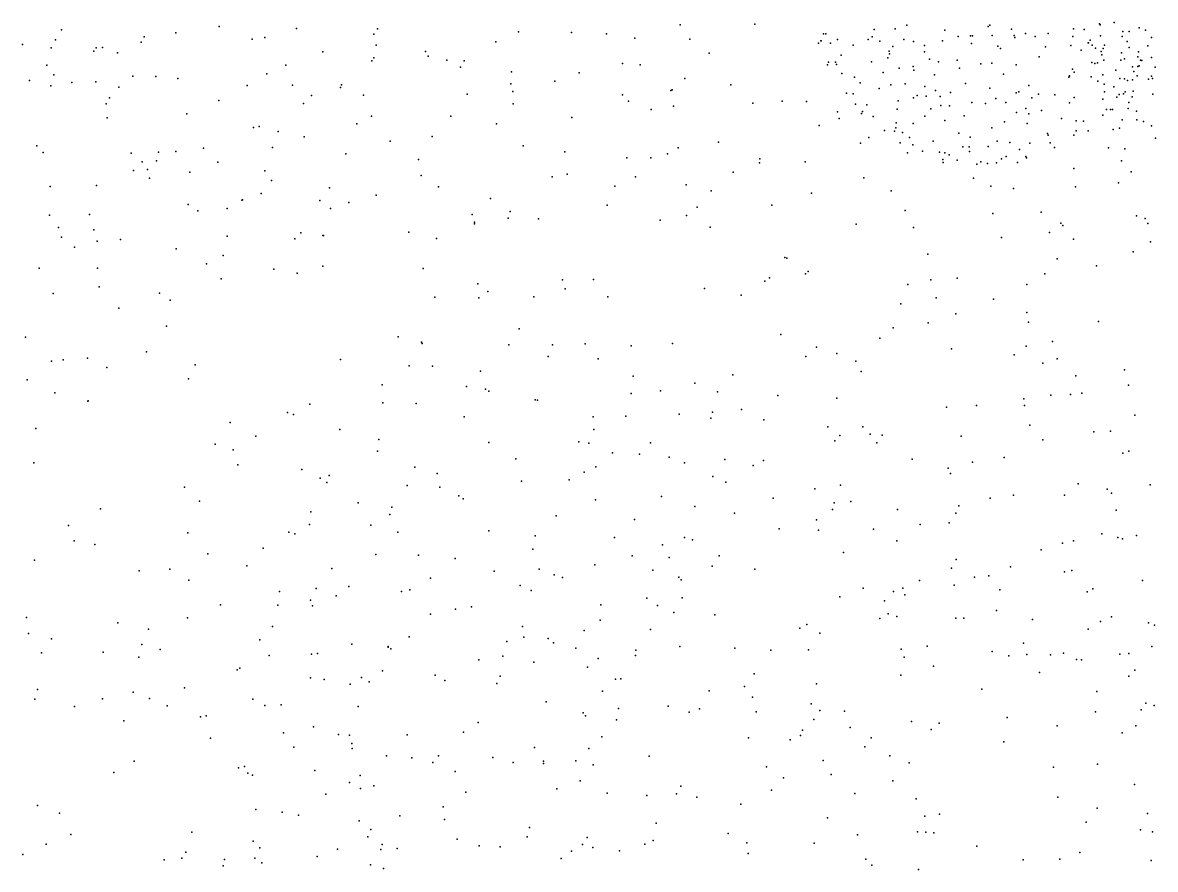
# Model space of a CAD drawing. Header units: metres. Extents: x -23.9 to 23.9, y -28.5 to 28.5.
# Drawn here: x -16.439 to -11.96, y 3.372 to 6.723 of the extents above; entities that cross this region are included whole.
import ezdxf

# ---------------------------------------------------------------- set-up
doc = ezdxf.new("R2010")
doc.units = ezdxf.units.M

msp = doc.modelspace()

# ---------------------------------------------------------------- linework, layer by layer
for p in [(-12.1231, 6.7228, 17.1967), (-16.286, 6.6949, 3.5893), (-15.8342, 6.6826, 5.056), (-15.6621, 6.7076, 4.3883), (-15.3568, 6.6997, 6.2325), (-15.05, 6.677, 7.8053), (-15.0358, 6.6978, -1.6276), (-14.4788, 6.6868, 5.118), (-14.2691, 6.6839, -0.4475), (-14.1304, 6.6788, -5.6454), (-13.8387, 6.7139, 3.0993), (-13.5436, 6.7173, -6.7063), (-13.2724, 6.6782, 11.1031), (-13.263, 6.6779, 20.4012), (-13.0723, 6.6961, -2.8118), (-12.9887, 6.6987, 21.1996), (-12.9434, 6.7122, 20.0208), (-12.7922, 6.6932, 19.9691), (-12.6215, 6.7074, 19.9487), (-12.6149, 6.7134, 21.5637), (-12.5292, 6.6965, 19.9609), (-12.474, 6.6798, 21.5326), (-12.3842, 6.6804, 21.504), (-12.2838, 6.6977, 20.053), (-12.242, 6.6963, 17.5336), (-12.1808, 6.7177, 20.122), (-12.1781, 6.7143, 21.5139), (-12.0889, 6.6881, 20.2415), (-12.0643, 6.6872, 21.6076), (-12.0245, 6.7025, 17.0803), (-11.9987, 6.6936, 18.1002), (-16.4393, 6.6358, -1.9347), (-16.3098, 6.6553, -4.3324), (-15.9709, 6.6456, -4.3782), (-15.9594, 6.6669, 1.5388), (-15.5316, 6.6574, 9.1746), (-15.4816, 6.6643, 2.309), (-15.0416, 6.6338, 0.0598), (-14.5685, 6.6466, 0.0576), (-14.019, 6.6614, 4.187), (-13.8015, 6.6573, 5.4109), (-13.2926, 6.6417, 20.6397), (-13.2827, 6.6502, 20.7511), (-13.2818, 6.6508, 20.4939), (-13.2443, 6.6421, 20.8694), (-13.2168, 6.6558, 20.3115), (-13.1554, 6.6335, 21.0174), (-13.0963, 6.6559, 20.1501), (-13.0798, 6.6665, 21.1222), (-13.0499, 6.6493, -6.4869), (-12.9551, 6.6563, 2.2889), (-12.9163, 6.648, 21.2229), (-12.873, 6.6321, 20.0199), (-12.8021, 6.6508, 21.321), (-12.7396, 6.6676, 12.3168), (-12.6908, 6.6703, -0.6736), (-12.6873, 6.6396, 19.9747), (-12.6831, 6.6704, 21.4098), (-12.6049, 6.6723, 21.4733), (-12.5827, 6.6295, 21.3688), (-12.5183, 6.6724, 0.9373), (-12.5154, 6.6641, 3.5267), (-12.435, 6.6673, 19.9936), (-12.2942, 6.6328, 21.3244), (-12.2871, 6.6686, 21.4457), (-12.2257, 6.6423, 4.7895), (-12.2251, 6.6425, 17.6141), (-12.2173, 6.6535, 21.3921), (-12.21, 6.6341, 17.4465), (-12.177, 6.6701, 17.3078), (-12.1613, 6.6342, 20.173), (-12.0913, 6.6681, 17.991), (-12.0714, 6.6478, 17.1582), (-11.99, 6.6314, 1.6059), (-11.976, 6.6645, 20.5569), (-16.326, 6.6237, 2.5562), (-16.1572, 6.6099, -6.1434), (-16.1487, 6.6228, -7.9404), (-16.1238, 6.6245, 1.1336), (-16.0646, 6.6032, 3.328), (-15.2526, 6.6068, 4.2895), (-14.8465, 6.6087, 7.0979), (-14.8362, 6.5895, 2.7172), (-13.7241, 6.6019, 2.716), (-13.202, 6.5945, 20.9255), (-13.0133, 6.6099, 21.1459), (-13.0112, 6.5988, 20.1117), (-12.9985, 6.629, 4.2969), (-12.8729, 6.6071, -6.1023), (-12.5727, 6.6207, 19.9825), (-12.4191, 6.5876, 21.2927), (-12.3948, 6.6272, 21.367), (-12.2537, 6.6141, 21.2018), (-12.1972, 6.6217, 17.7525), (-12.174, 6.6083, 21.1287), (-12.1712, 6.5958, 17.3677), (-12.1671, 6.6199, 17.8312), (-12.0945, 6.6038, 21.0049), (-12.0638, 6.625, 21.5116), (-12.0288, 6.5869, -2.6355), (-12.027, 6.6079, 20.4154), (-11.9757, 6.5855, 17.0953), (-16.3437, 6.555, -6.4915), (-15.3991, 6.554, 1.5894), (-15.0591, 6.5711, 0.6551), (-15.05, 6.5833, -5.7851), (-14.762, 6.5743, -0.3883), (-14.7078, 6.5467, 0.7406), (-14.6936, 6.5716, 7.4851), (-14.0678, 6.561, 11.5505), (-13.9976, 6.5557, 11.9251), (-13.2562, 6.5557, 20.5626), (-13.2533, 6.5662, 20.747), (-13.2256, 6.566, 0.4702), (-13.2216, 6.5578, 20.4133), (-13.0825, 6.5678, 20.1802), (-13.0175, 6.5835, 7.9499), (-12.9731, 6.543, 11.4357), (-12.9176, 6.5492, 20.0721), (-12.8529, 6.5777, 0.1304), (-12.8171, 6.5678, 21.2307), (-12.7433, 6.5743, -4.6565), (-12.7349, 6.5426, 21.2392), (-12.6507, 6.56, 4.0304), (-12.6073, 6.5625, 21.2742), (-12.5106, 6.5556, 8.66), (-12.2113, 6.5645, 20.1614), (-12.1995, 6.5613, 17.5894), (-12.1895, 6.564, 17.681), (-12.1637, 6.5749, 1.9641), (-12.0971, 6.5743, 17.9271), (-12.0825, 6.5795, 21.3353), (-12.0499, 6.5482, 21.1968), (-12.0289, 6.5491, 21.0849), (-12.0239, 6.5519, 21.4003), (-12.0188, 6.5741, 20.8466), (-12.0139, 6.573, 20.5102), (-11.9613, 6.5461, 21.0234), (-16.3164, 6.5169, 7.6088), (-16.0035, 6.5105, 9.4904), (-15.9121, 6.5096, 0.0921), (-15.8251, 6.5016, -5.1317), (-15.4737, 6.5206, -0.1091), (-14.5062, 6.5279, 5.6502), (-14.239, 6.5245, 4.7262), (-13.8203, 6.5024, 3.9468), (-13.1996, 6.5213, 20.8408), (-13.1503, 6.5068, 20.3214), (-13.0365, 6.5254, 21.0858), (-12.9147, 6.5345, 21.1739), (-12.8337, 6.5169, 20.0594), (-12.5603, 6.5185, 20.028), (-12.3018, 6.507, 20.1318), (-12.2991, 6.5122, 7.3035), (-12.2879, 6.5387, 12.1164), (-12.2818, 6.5267, 21.1221), (-12.2146, 6.509, -3.5982), (-12.1679, 6.5167, 17.5127), (-12.1164, 6.5342, 17.3037), (-12.1012, 6.5011, 17.8417), (-12.082, 6.5003, 20.4209), (-12.0508, 6.4965, 17.9241), (-12.0455, 6.5293, 4.2571), (-12.0326, 6.5124, 20.6488), (-11.987, 6.4996, 12.8043), (-11.975, 6.5106, 18.0231), (-11.9719, 6.5023, 16.2234), (-16.4127, 6.4944, -0.1035), (-16.3281, 6.4727, 2.9415), (-16.245, 6.4857, 5.3564), (-16.15, 6.4884, -0.4086), (-16.0587, 6.468, 3.9312), (-15.5511, 6.474, 4.151), (-15.3723, 6.4759, 0.7981), (-15.1822, 6.4657, -7.1386), (-15.1784, 6.4765, 7.1333), (-14.5082, 6.4808, 0.3841), (-14.5009, 6.4503, 2.7443), (-14.3342, 6.4906, 0.6852), (-13.8759, 6.4546, 5.7618), (-13.8705, 6.4565, 4.7454), (-13.6387, 6.4767, 11.2122), (-13.1274, 6.4843, 20.9414), (-13.0524, 6.4624, 21.0077), (-13.0065, 6.4762, 20.1867), (-12.9495, 6.4813, 21.1172), (-12.8722, 6.47, 0.7162), (-12.8299, 6.4548, 21.1528), (-12.7105, 6.482, 20.0537), (-12.6148, 6.4641, 21.196), (-12.4604, 6.4747, 13.7981), (-12.187, 6.4906, 21.0053), (-12.1631, 6.4796, 20.2893), (-12.124, 6.4686, 17.723), (-12.0702, 6.4937, 20.793), (-12.0474, 6.4519, 17.2827), (-16.0965, 6.4249, 7.2939), (-15.664, 6.4144, 8.6549), (-15.2972, 6.434, -6.4951), (-15.0911, 6.4352, 4.9369), (-14.681, 6.4399, -0.8847), (-14.067, 6.4376, 2.8749), (-14.0432, 6.4127, -5.0318), (-13.436, 6.412, 3.6572), (-13.3392, 6.4111, -6.6038), (-13.1821, 6.4441, 20.5522), (-13.1551, 6.4408, 20.4423), (-12.9773, 6.413, 21.0333), (-12.9166, 6.4253, 12.5381), (-12.9026, 6.4349, 20.1473), (-12.867, 6.4325, 8.4054), (-12.8105, 6.431, 20.11), (-12.7699, 6.4464, -5.0796), (-12.6857, 6.4066, 21.1514), (-12.5915, 6.4228, 11.3813), (-12.5517, 6.407, -2.9518), (-12.5105, 6.445, 14.1404), (-12.5002, 6.4489, 20.0854), (-12.4482, 6.4257, 21.1357), (-12.4219, 6.4399, 12.4163), (-12.3572, 6.4375, 21.1042), (-12.2812, 6.426, 21.0348), (-12.1684, 6.4204, 20.3538), (-12.1609, 6.449, 20.9309), (-12.1129, 6.4273, 17.5632), (-12.1039, 6.4384, 17.4492), (-12.0866, 6.4405, 20.676), (-12.0792, 6.4488, 20.5897), (-12.0656, 6.4066, 13.4851), (-12.052, 6.4288, 17.8336), (-11.9702, 6.4394, 17.2082), (-16.1086, 6.4021, -5.4), (-15.7903, 6.3626, 0.3796), (-15.3287, 6.403, -1.7583), (-14.5001, 6.402, 4.1006), (-13.954, 6.3785, -4.392), (-13.8653, 6.3919, -6.5474), (-13.5519, 6.4041, 5.1402), (-13.2167, 6.3699, -3.1835), (-13.1463, 6.3996, 20.7335), (-13.1225, 6.3628, 20.6573), (-13.1181, 6.3709, 20.5118), (-13.1013, 6.3982, 20.3911), (-12.9808, 6.3799, 20.2624), (-12.8483, 6.3822, 21.0887), (-12.8079, 6.3947, -0.4703), (-12.7737, 6.3937, 21.1295), (-12.6321, 6.4025, 20.0985), (-12.5092, 6.3675, 21.1053), (-12.472, 6.3837, -3.8256), (-12.4611, 6.3614, 20.1686), (-12.4103, 6.3752, 21.074), (-12.2991, 6.405, 20.2224), (-12.154, 6.3795, 20.7909), (-12.1378, 6.3792, 20.7029), (-12.1296, 6.3795, 20.6052), (-12.0682, 6.3835, 17.6766), (-12.035, 6.3726, 17.3995), (-16.1046, 6.346, -5.9045), (-15.1182, 6.3219, -0.7486), (-15.0604, 6.3525, 6.1393), (-14.7464, 6.3528, 5.8218), (-14.5658, 6.3229, 4.7522), (-14.2675, 6.3474, 6.9987), (-13.2895, 6.3156, 12.3595), (-13.2099, 6.344, 3.9011), (-13.0761, 6.3519, 20.8095), (-12.9857, 6.3264, 20.9015), (-12.9179, 6.3241, 20.2846), (-12.8722, 6.3526, 20.2182), (-12.7931, 6.3351, 20.1949), (-12.7163, 6.3545, 20.1554), (-12.5566, 6.3306, 20.1825), (-12.467, 6.3234, 21.0367), (-12.3309, 6.3432, 20.983), (-12.2739, 6.3346, 20.9033), (-12.2444, 6.3326, 20.4044), (-12.1674, 6.3565, 20.5039), (-12.0909, 6.3384, 19.3554), (-12.034, 6.3385, 17.5613), (-12.0064, 6.3319, 17.706), (-15.5268, 6.3074, 1.8999), (-15.5041, 6.3124, -2.0875), (-15.4284, 6.2914, -5.3934), (-15.3257, 6.2708, 8.4165), (-14.8198, 6.2722, 1.4885), (-13.0307, 6.2955, 20.5548), (-12.9917, 6.2937, 20.813), (-12.9859, 6.3065, 20.4), (-12.9594, 6.2886, -5.3165), (-12.7371, 6.2855, 21.0021), (-12.6073, 6.306, 21.0471), (-12.3872, 6.2839, 20.9335), (-12.3846, 6.277, 20.3386), (-12.2829, 6.2776, 20.4727), (-12.2731, 6.295, 20.8073), (-12.2259, 6.2945, 20.6257), (-12.1276, 6.2994, 0.4117), (-12.1018, 6.3056, 15.8713), (-11.975, 6.3138, 17.433), (-16.383, 6.2358, -2.1653), (-15.4513, 6.229, 4.9473), (-14.9866, 6.2536, 3.8242), (-14.4601, 6.2353, 6.6849), (-13.8474, 6.2268, 3.4476), (-13.6871, 6.2494, 1.2876), (-13.1267, 6.2453, -5.7016), (-13.0931, 6.2683, -6.3113), (-12.9696, 6.2471, 20.595), (-12.9323, 6.2685, 7.8001), (-12.9191, 6.2388, 20.7874), (-12.8385, 6.2541, 20.3476), (-12.7217, 6.2315, -4.8036), (-12.6968, 6.2308, 20.9274), (-12.692, 6.2701, 20.2646), (-12.6208, 6.233, 20.3114), (-12.5858, 6.2542, 20.9683), (-12.5362, 6.2481, 20.3051), (-12.4561, 6.2465, -3.3811), (-12.3766, 6.2471, 3.2859), (-12.3591, 6.229, 20.7458), (-12.145, 6.2277, -0.8419), (-11.9602, 6.2663, 7.4846), (-16.3588, 6.2091, 8.7938), (-16.01, 6.206, 9.1142), (-15.902, 6.2101, 5.2638), (-15.8331, 6.2135, -5.4886), (-15.7241, 6.2259, 3.3144), (-15.1617, 6.2039, 1.3672), (-14.2953, 6.2111, 1.0583), (-14.0498, 6.1872, 4.5792), (-13.9552, 6.1881, -5.8), (-13.8897, 6.2031, 0.9299), (-13.5239, 6.1843, 5.5019), (-12.9409, 6.2081, -4.3087), (-12.8806, 6.2142, 20.5412), (-12.8138, 6.2107, 2.3063), (-12.7999, 6.1815, 20.6759), (-12.7927, 6.2074, 20.8256), (-12.7756, 6.1999, 20.44), (-12.6946, 6.2126, 20.3769), (-12.569, 6.1839, 20.7931), (-12.5507, 6.1935, 20.4395), (-12.4977, 6.2211, 2.0774), (-12.4727, 6.1927, 20.4744), (-12.4699, 6.1873, 20.7261), (-12.0804, 6.2231, 15.4736), (-16.001, 6.1371, 3.106), (-15.9673, 6.1721, -2.2846), (-15.9451, 6.1412, 6.2617), (-15.9095, 6.1759, -7.5765), (-15.6677, 6.171, -5.8444), (-15.4813, 6.137, 3.5809), (-14.8737, 6.1806, 5.1333), (-13.5255, 6.168, 3.0279), (-13.3446, 6.1715, 3.3287), (-12.7989, 6.1699, -3.2984), (-12.7439, 6.1788, 20.5203), (-12.6662, 6.1627, 20.6697), (-12.6497, 6.1721, 20.7698), (-12.6239, 6.165, 20.5438), (-12.588, 6.1685, 20.7046), (-12.5053, 6.1693, 20.6239), (-12.2819, 6.1459, 14.1127), (-12.0934, 6.1758, 14.4672), (-15.9374, 6.1074, 5.62), (-15.7784, 6.1308, -0.9511), (-15.455, 6.0982, 2.3825), (-14.8628, 6.1182, 2.4667), (-14.3452, 6.1123, 1.6515), (-14.2866, 6.123, 5.9294), (-14.016, 6.1132, -4.677), (-13.6292, 6.1311, -5.6365), (-13.1127, 6.1091, 11.3391), (-12.6793, 6.1071, -0.0477), (-12.0559, 6.1319, 15.1147), (-16.3303, 6.0748, 6.5052), (-16.1469, 6.0788, -6.3971), (-15.2257, 6.0696, -6.8638), (-14.7944, 6.0733, 5.6159), (-14.0979, 6.0753, 7.3359), (-13.8156, 6.0813, -6.1755), (-13.7171, 6.0575, 1.7575), (-13.3203, 6.0485, 7.9409), (-13.0043, 6.0575, 12.6025), (-12.6105, 6.0761, 7.5704), (-12.5211, 6.0671, -0.5846), (-12.2761, 6.073, 8.4907), (-12.1063, 6.0893, 12.0834), (-15.7853, 6.0036, -6.364), (-15.5721, 6.0201, 1.4979), (-15.5697, 6.0221, 7.2725), (-15.4955, 6.0461, -1.1514), (-15.2646, 6.0188, 3.1674), (-15.1494, 6.0117, 16.2473), (-15.0416, 6.0402, 3.4595), (-14.5886, 6.0272, 3.8611), (-16.3333, 5.9606, -2.4795), (-16.1756, 5.9634, 1.8315), (-15.7462, 5.9776, 8.3812), (-15.6306, 5.987, -7.4418), (-15.2215, 5.9878, 5.1829), (-14.6622, 5.964, 6.5497), (-14.5121, 5.975, 2.2542), (-14.1281, 6.0005, 3.678), (-13.8139, 5.9591, 4.669), (-13.772, 5.9926, -4.3862), (-13.477, 6.0006, 5.2021), (-12.9498, 5.979, 8.4713), (-12.6022, 5.9682, 2.9207), (-12.4119, 5.9728, 2.2963), (-12.0348, 5.9584, 19.3853), (-14.6525, 5.933, 3.1751), (-14.652, 5.9272, 4.7939), (-14.5192, 5.9486, 7.8752), (-14.3997, 5.9467, 0.8224), (-13.9182, 5.9416, 0.6817), (-13.7204, 5.9135, -5.1682), (-13.143, 5.9257, -5.2354), (-12.9172, 5.9125, -4.6637), (-12.3345, 5.9293, 15.3242), (-12.3254, 5.9204, 11.4622), (-12.0001, 5.9477, 8.0784), (-11.9895, 5.9278, 16.1442), (-16.2974, 5.9115, -7.8952), (-16.2851, 5.8739, 6.0625), (-16.1579, 5.9031, 7.912), (-15.6308, 5.878, 16.2596), (-15.3628, 5.8678, 5.7035), (-15.3395, 5.891, 15.8377), (-15.2522, 5.8811, 2.5604), (-15.2498, 5.8804, 16.621), (-14.9128, 5.8933, 1.2383), (-14.8033, 5.8681, 16.2715), (-12.5688, 5.8721, 12.5647), (-12.3785, 5.8924, -0.1536), (-16.2344, 5.8349, -6.9142), (-16.1446, 5.8578, -1.0503), (-16.0521, 5.8646, -7.3024), (-15.8317, 5.828, 7.4764), (-12.2835, 5.8665, 12.3597), (-11.9799, 5.8555, -0.5316), (-15.6459, 5.8019, 2.7225), (-13.4255, 5.7931, 1.6325), (-13.4174, 5.7914, -4.457), (-12.8598, 5.8067, 11.3254), (-12.3481, 5.788, 2.7403), (-12.0474, 5.8162, 14.8721), (-16.3736, 5.7512, -1.3122), (-16.1427, 5.7517, 3.1622), (-15.712, 5.7685, -6.6617), (-15.4462, 5.7471, 7.8737), (-15.2518, 5.7589, 6.7709), (-14.855, 5.7494, 16.609), (-13.3326, 5.7378, 11.7276), (-12.1933, 5.7604, 11.8259), (-15.6545, 5.7085, -1.309), (-15.3542, 5.7318, 1.2763), (-14.6396, 5.6892, 5.5394), (-14.305, 5.7047, 1.9144), (-14.1815, 5.7062, 6.9507), (-13.5048, 5.6992, 7.6671), (-13.4857, 5.7126, -4.8377), (-13.343, 5.729, 12.132), (-12.8478, 5.7055, -1.3271), (-12.7435, 5.7113, 7.3743), (-12.3976, 5.7292, 8.3329), (-16.3184, 5.6509, 1.8833), (-16.1364, 5.6771, -2.4625), (-15.8977, 5.6519, -1.9413), (-14.6003, 5.6589, 2.3934), (-14.2938, 5.669, 5.7802), (-13.7427, 5.6705, 5.6046), (-13.5982, 5.6446, 8.1305), (-12.939, 5.6866, 12.4883), (-12.4684, 5.687, 1.5369), (-15.8554, 5.6244, 2.9521), (-14.8094, 5.6361, 6.6093), (-14.6352, 5.6343, 5.0465), (-14.4181, 5.6378, 7.7459), (-14.1259, 5.6375, 4.7302), (-12.9664, 5.6104, 1.6013), (-12.8273, 5.634, 1.191), (-12.5999, 5.628, 11.4698), (-16.0585, 5.5926, -1.3848), (-12.7489, 5.5711, 8.647), (-12.4681, 5.5759, 2.4725), (-15.8706, 5.5216, 16.3564), (-14.4762, 5.5117, 0.8034), (-12.9966, 5.5147, 11.6325), (-12.8591, 5.5355, -1.7493), (-12.4624, 5.5377, 1.021), (-12.1848, 5.54, 1.3723), (-16.4287, 5.4788, -1.589), (-14.9539, 5.4798, 2.5139), (-13.4407, 5.489, -1.3813), (-13.0497, 5.4737, 12.1208), (-15.9496, 5.4198, 2.2041), (-14.8617, 5.4581, 7.7174), (-14.8597, 5.4525, 15.6425), (-14.5167, 5.4482, -1.0468), (-14.3447, 5.448, 5.4257), (-14.2153, 5.4515, -1.5039), (-14.0333, 5.444, 0.631), (-13.8689, 5.4538, -1.3698), (-13.3003, 5.438, -0.8833), (-12.7661, 5.4326, 1.983), (-12.4705, 5.4429, 7.487), (-12.3674, 5.4604, 3.3426), (-16.3246, 5.3832, 2.1069), (-16.2788, 5.3879, 16.4229), (-16.1833, 5.3954, 2.9195), (-15.1824, 5.3899, 7.2038), (-14.3606, 5.4015, 16.144), (-14.163, 5.3923, -0.6841), (-13.3423, 5.4015, 7.4431), (-13.2194, 5.4135, 4.8311), (-13.1451, 5.3831, 8.641), (-12.5191, 5.4079, -1.6752), (-12.349, 5.3921, 1.9518), (-16.1058, 5.3579, -1.9833), (-15.7573, 5.3686, 16.6439), (-14.9115, 5.365, 6.8643), (-14.8192, 5.3636, 16.7669), (-14.6286, 5.3431, 1.2334), (-13.1232, 5.3426, 5.3693), (-12.4055, 5.3747, -1.0432), (-12.0816, 5.3484, 14.9385), (-16.4214, 5.3097, 3.259), (-15.7838, 5.3138, 15.8134), (-15.0176, 5.2895, 1.4264), (-14.0254, 5.3236, 16.3907), (-13.7816, 5.2966, -0.7568), (-13.6305, 5.3298, 4.5908), (-12.2746, 5.3248, 8.1043), (-12.0669, 5.2887, 15.9373), (-16.3117, 5.2575, 2.6354), (-14.6847, 5.2831, 6.4498), (-14.6094, 5.2729, 1.9461), (-14.5965, 5.265, -1.4947), (-14.0335, 5.2548, 6.8212), (-13.9175, 5.2652, 16.063), (-13.6922, 5.2624, 1.7844), (-13.4536, 5.2472, 9.71), (-12.374, 5.2484, 12.3361), (-12.2959, 5.2514, -1.3707), (-12.2505, 5.2565, 15.2306), (-16.1809, 5.2248, 12.164), (-16.1797, 5.226, 11.7404), (-15.3036, 5.2133, 1.5948), (-15.0155, 5.2189, -2.9101), (-14.8836, 5.2162, -3.2701), (-14.4132, 5.2296, 1.6688), (-14.4038, 5.2289, 16.6679), (-13.2202, 5.2367, 1.7428), (-12.7858, 5.2006, 11.8262), (-12.6669, 5.2077, -0.6871), (-12.4803, 5.2339, 0.8064), (-12.477, 5.2082, 11.2744), (-15.3919, 5.1804, -3.1027), (-15.3687, 5.172, 2.0273), (-14.6934, 5.1636, 15.7356), (-14.1832, 5.1627, 7.2271), (-14.0546, 5.1656, 1.7993), (-13.8432, 5.173, 9.5028), (-13.7176, 5.1571, 0.8844), (-13.711, 5.1816, 9.9394), (-13.5966, 5.1922, -1.5684), (-12.0408, 5.1692, 2.1227), (-16.3869, 5.1167, -2.6694), (-15.6184, 5.1405, -2.5235), (-15.1849, 5.1127, -3.5205), (-14.1803, 5.1129, 6.2848), (-13.5078, 5.1506, 7.7885), (-13.2557, 5.1231, 4.5287), (-13.117, 5.1229, -1.9525), (-12.457, 5.1299, 7.6484), (-15.5176, 5.0863, 12.1194), (-15.0309, 5.0733, 6.6146), (-14.2404, 5.0636, 15.6215), (-13.228, 5.0674, 10.0155), (-13.2079, 5.0893, 9.3714), (-13.0885, 5.0946, 0.9316), (-13.041, 5.0903, 7.4375), (-12.7287, 5.0864, 12.1463), (-12.4046, 5.0724, -1.7231), (-12.2032, 5.1039, 3.4781), (-12.1381, 5.1058, 15.6079), (-15.6782, 5.0547, -1.7387), (-15.6075, 5.0325, 11.6512), (-15.0362, 5.0267, 7.0003), (-14.596, 5.0608, -3.0468), (-14.2005, 5.0583, 4.9729), (-14.1065, 5.021, 0.9866), (-13.9567, 5.0599, 16.6951), (-13.0614, 5.0596, -0.6158), (-12.0884, 5.0187, 1.0246), (-12.065, 5.0265, -0.681), (-16.3947, 4.9811, 16.9997), (-15.5889, 4.9734, -3.3153), (-14.4896, 4.997, 7.4058), (-14, 5.0156, 4.5946), (-13.8825, 5.0029, 7.0147), (-13.8219, 4.9804, 1.4321), (-13.662, 4.9947, 5.7687), (-13.5092, 4.9898, 8.7179), (-12.9216, 4.9953, 5.3584), (-12.6827, 4.9837, 2.1323), (-12.5574, 5.0014, 8.3089), (-15.3356, 4.9543, 15.6482), (-15.2275, 4.9302, 12.2971), (-14.8889, 4.9643, -2.5909), (-14.8002, 4.9382, 10.1832), (-14.2192, 4.9443, -0.4611), (-14.1727, 4.9648, 1.3443), (-13.5504, 4.9705, 4.4151), (-12.7794, 4.9593, 2.8692), (-12.7701, 4.9391, -1.9571), (-15.7998, 4.8851, 16.0333), (-15.2632, 4.9198, -2.4703), (-15.2363, 4.903, 16.7553), (-14.9186, 4.8917, 6.2831), (-14.7891, 4.8842, -0.8594), (-14.4672, 4.9089, 6.1091), (-14.2776, 4.914, -1.8193), (-13.7103, 4.927, -0.6204), (-13.6586, 4.9049, 9.077), (-13.2052, 4.8931, 7.7528), (-12.2649, 4.8983, 12.4809), (-11.9809, 4.8936, -5.3174), (-14.714, 4.8506, 9.8251), (-14.6973, 4.8382, -1.5668), (-13.9127, 4.8477, 6.382), (-13.4721, 4.8412, 7.9601), (-13.3072, 4.8782, 9.1009), (-12.6135, 4.8411, 3.1518), (-12.5209, 4.853, -3.8829), (-12.3198, 4.8535, 11.1181), (-12.1505, 4.8764, -3.3201), (-12.133, 4.8609, -1.1057), (-16.1309, 4.7987, 12.4557), (-15.7406, 4.8289, 16.5423), (-15.1132, 4.822, 11.5855), (-14.9792, 4.8058, 12.0887), (-14.1739, 4.8349, 9.5591), (-13.7819, 4.8088, -1.712), (-13.2374, 4.7968, 5.7124), (-13.2301, 4.8221, 1.7303), (-13.1648, 4.8278, 2.73), (-12.9802, 4.7964, 9.9812), (-12.7372, 4.8105, -3.5115), (-12.1155, 4.7941, 2.2541), (-15.2991, 4.7864, -1.8362), (-14.9875, 4.7771, 15.8588), (-14.3293, 4.7706, 12.0021), (-14.0192, 4.7567, 5.5915), (-13.6242, 4.7822, 16.1814), (-13.3, 4.7554, -0.7743), (-12.7495, 4.782, -0.6778), (-16.2583, 4.7328, -1.6784), (-15.7865, 4.7039, 11.3806), (-15.3872, 4.707, 12.5628), (-15.3049, 4.7373, 9.8054), (-15.062, 4.7347, -0.1094), (-14.9562, 4.707, 16.5351), (-14.5959, 4.712, -3.6041), (-13.4472, 4.7197, -1.6493), (-13.2924, 4.7146, 10.2915), (-13.075, 4.718, 3.2519), (-12.8908, 4.7365, 9.5339), (-12.7753, 4.7438, 11.474), (-16.2354, 4.6721, 17.0195), (-15.3635, 4.7004, 16.4632), (-14.4132, 4.6926, 9.938), (-14.0985, 4.6856, 12.4711), (-13.8225, 4.6857, 10.2885), (-13.7902, 4.6761, 8.1215), (-12.983, 4.6724, 0.9675), (-12.3275, 4.6629, 3.2386), (-12.2838, 4.6721, -3.0286), (-12.1716, 4.7006, 10.8373), (-12.1083, 4.6856, 1.1566), (-12.0895, 4.6804, -0.4006), (-12.0351, 4.6933, -4.9626), (-16.1545, 4.6579, 11.4234), (-15.7066, 4.6211, -3.3774), (-15.4878, 4.6434, 10.0807), (-15.0427, 4.6176, 12.3971), (-14.874, 4.616, 7.3129), (-14.4217, 4.6387, 10.4171), (-13.9089, 4.6571, 9.0898), (-13.1932, 4.626, 1.4055), (-12.4118, 4.6372, -1.4999), (-16.3925, 4.5964, -0.8469), (-15.5523, 4.5733, -1.5738), (-14.7292, 4.6027, -0.5576), (-14.1769, 4.5768, 5.096), (-14.0288, 4.6131, 7.298), (-13.8823, 4.606, 11.7138), (-13.7121, 4.5718, 5.7039), (-13.6855, 4.613, 12.1352), (-12.748, 4.598, 8.0046), (-12.5336, 4.5688, 11.2895), (-15.9788, 4.5532, -1.5242), (-15.8574, 4.5599, 12.54), (-15.2172, 4.5633, 11.3465), (-14.8264, 4.524, 11.9589), (-14.5743, 4.552, 12.4293), (-14.3969, 4.5607, 11.6363), (-14.3369, 4.538, -1.7172), (-14.3047, 4.5274, -0.4455), (-13.9473, 4.5562, 15.6503), (-13.8446, 4.5289, -0.6309), (-13.5445, 4.56, 4.4786), (-12.7662, 4.5637, -1.7817), (-12.6756, 4.5288, -4.1091), (-12.6192, 4.5336, 8.7149), (-12.32, 4.5496, -4.2077), (-12.2906, 4.5548, 1.8144), (-15.7823, 4.5167, 16.3894), (-15.2783, 4.4831, -0.3407), (-15.1496, 4.4913, -2.2768), (-14.4721, 4.4959, 7.427), (-13.8349, 4.5185, 8.7859), (-13.1153, 4.4847, -5.2761), (-12.9591, 4.4846, -3.7519), (-12.893, 4.5154, 1.8286), (-12.7554, 4.497, 11.8191), (-12.2072, 4.4828, -5.8396), (-12.0111, 4.5148, 12.3621), (-15.4236, 4.472, -4.1662), (-15.3009, 4.4377, -1.7895), (-15.1998, 4.4543, -3.7928), (-14.9406, 4.4714, 0.482), (-14.9078, 4.4787, 15.3612), (-14.4282, 4.4754, 6.1312), (-13.9715, 4.4448, 6.3777), (-13.8316, 4.4472, 6.7163), (-13.208, 4.4512, 5.5251), (-13.0308, 4.4351, 2.1947), (-12.9955, 4.4717, 5.0329), (-12.9509, 4.4586, -5.5842), (-12.5747, 4.4782, 3.4335), (-12.2297, 4.4707, 1.4063), (-15.6575, 4.419, -4.4955), (-15.43, 4.4179, 9.6843), (-15.2933, 4.4152, 0.2518), (-14.728, 4.4013, 14.9546), (-14.6648, 4.4111, -1.2209), (-14.1525, 4.4193, -0.1507), (-13.9284, 4.4162, 8.3479), (-12.5886, 4.3972, 1.1599), (-16.4243, 4.3692, 11.3815), (-16.0629, 4.3484, -0.9299), (-15.788, 4.3674, -2.8746), (-14.827, 4.3817, -2.5037), (-14.156, 4.359, 9.4196), (-13.8639, 4.3887, 4.6814), (-13.7015, 4.3801, 12.548), (-13.0498, 4.3655, 7.7902), (-13.0169, 4.3838, -1.5321), (-12.983, 4.3726, 10.0057), (-12.7488, 4.3657, -1.2286), (-12.7169, 4.3657, -5.2672), (-12.4456, 4.3616, 2.2276), (-12.1773, 4.3533, -0.5965), (-12.1337, 4.3714, 3.1955), (-11.9871, 4.3473, -4.1668), (-16.4162, 4.3058, -0.6567), (-15.941, 4.3234, -1.2455), (-15.4515, 4.3328, 12.628), (-14.4625, 4.3339, -0.7921), (-14.2193, 4.3169, 16.76), (-13.9572, 4.322, 11.4791), (-13.3664, 4.3263, -5.7594), (-13.3388, 4.3414, 3.2152), (-13.287, 4.3067, -4.9744), (-12.2254, 4.3231, -4.9374), (-11.9635, 4.3382, 8.7717), (-16.325, 4.2839, 15.8439), (-15.9674, 4.2616, 11.4383), (-15.5015, 4.2802, 10.4898), (-15.1375, 4.264, 15.6548), (-14.9107, 4.2928, -4.174), (-14.5245, 4.2737, -2.8119), (-14.4569, 4.2913, -3.2832), (-14.3613, 4.2857, 10.5258), (-14.3401, 4.2687, 11.4539), (-12.8628, 4.2553, -4.9328), (-12.4815, 4.2667, 11.6378), (-16.3646, 4.229, -2.4832), (-16.1214, 4.2312, 12.2545), (-15.98, 4.2122, 16.4452), (-15.8956, 4.242, -4.2253), (-15.4639, 4.2184, -3.5649), (-15.2968, 4.224, 15.1698), (-15.2731, 4.2265, 1.1333), (-14.9942, 4.2511, 11.5468), (-14.9936, 4.2541, -0.7117), (-14.9832, 4.2455, 9.4365), (-14.5409, 4.2158, 1.0972), (-14.2514, 4.247, 0.3632), (-14.0161, 4.2179, 6.9429), (-14.0141, 4.2397, 5.1349), (-13.8405, 4.2546, -1.1283), (-13.6228, 4.2482, 11.6913), (-13.4811, 4.2395, 12.0565), (-13.3312, 4.241, 2.3945), (-12.9655, 4.2432, -5.9218), (-12.9535, 4.2123, 3.4844), (-12.606, 4.2349, -5.6347), (-12.5397, 4.2175, 11.1909), (-12.469, 4.2223, -4.2532), (-12.3743, 4.2207, -2.8911), (-12.3232, 4.228, 12.0032), (-12.1012, 4.2242, 9.9392), (-12.065, 4.2269, -1.1734), (-11.9736, 4.2547, 12.0232), (-15.5802, 4.1682, -1.7082), (-14.635, 4.2018, 16.5333), (-14.4183, 4.1918, 7.2152), (-14.206, 4.1723, 15.7195), (-14.1633, 4.2072, -0.9495), (-12.8379, 4.1767, -4.0369), (-12.2724, 4.2029, 3.6793), (-12.252, 4.2011, 0.2803), (-15.5912, 4.1613, 10.0196), (-15.3015, 4.1305, -2.1619), (-15.2467, 4.1233, 0.6065), (-15.0993, 4.1315, 10.777), (-15.0165, 4.1584, 6.0859), (-14.808, 4.1411, 1.4651), (-14.5514, 4.1372, 14.7366), (-14.0956, 4.1246, 6.3965), (-14.0736, 4.1257, 12.787), (-13.5462, 4.1464, 9.109), (-12.967, 4.1407, 9.0171), (-12.4179, 4.1509, -5.1857), (-12.0652, 4.1365, 2.2115), (-12.0407, 4.1611, 9.4649), (-16.3806, 4.0842, 16.6223), (-15.799, 4.0901, -5.5229), (-15.1447, 4.1054, 14.8064), (-15.0694, 4.1137, 6.5615), (-14.7696, 4.1198, 6.9391), (-14.5646, 4.1073, 9.5521), (-14.1462, 4.0774, 6.0374), (-13.7244, 4.0784, -5.3701), (-13.5849, 4.0959, 7.9412), (-13.3005, 4.1065, 10.1194), (-12.6463, 4.0848, 8.5427), (-12.191, 4.076, 1.2112), (-16.391, 4.0458, -5.0704), (-16.124, 4.0468, -5.8256), (-16.0024, 4.0733, -2.6621), (-15.9374, 4.0487, -1.7328), (-15.5286, 4.0463, -3.1142), (-14.3693, 4.0346, 16.2548), (-13.5527, 4.0542, -5.8558), (-16.2347, 4.0168, -0.716), (-15.8683, 4.0195, -3.909), (-15.4819, 4.0201, -2.4288), (-15.4176, 4.0235, 0.126), (-15.1119, 4.0169, -2.7116), (-14.2226, 3.9918, -0.4782), (-14.0829, 4.0083, 4.4987), (-13.8861, 4.0183, 9.9044), (-13.8036, 3.9939, 9.382), (-13.7634, 4.0076, 8.6392), (-13.5383, 3.9959, 13.0599), (-13.3209, 4.0268, 12.7767), (-13.287, 4.0015, 3.2079), (-13.19, 3.998, -6.0577), (-12.1968, 3.9954, 11.6359), (-12.0169, 4.0032, 8.264), (-11.9982, 4.0295, -0.8039), (-11.9646, 4.0202, -5.9994), (-16.0396, 3.9601, 12.0317), (-15.7355, 3.976, -4.9187), (-15.7132, 3.9792, 12.4511), (-14.6385, 3.9537, -0.7389), (-14.2139, 3.9794, 14.9291), (-14.091, 3.9643, 15.3117), (-13.3102, 3.9651, 4.4709), (-12.925, 3.9573, -3.7602), (-12.8154, 3.9504, 1.0758), (-12.5465, 3.9727, 0.1145), (-15.4081, 3.913, -0.2381), (-15.2889, 3.9368, 9.6423), (-15.1899, 3.9059, 12.2705), (-15.147, 3.9034, -3.2918), (-14.9189, 3.9047, -2.9744), (-14.696, 3.9155, 11.7251), (-13.3639, 3.9024, 9.6936), (-13.3552, 3.923, 5.4776), (-13.1673, 3.9335, 13.1461), (-12.847, 3.9252, 3.6356), (-12.3487, 3.9405, 2.332), (-12.092, 3.9127, 8.7432), (-12.038, 3.9397, 0.1172), (-15.6968, 3.8912, -2.1631), (-15.3675, 3.8564, 10.4541), (-15.1381, 3.8709, 11.7884), (-14.4155, 3.8541, 1.4134), (-14.1492, 3.8961, 0.1389), (-13.5695, 3.8921, 11.8168), (-13.4048, 3.8847, -4.7932), (-13.1085, 3.8568, 5.2371), (-13.084, 3.8929, 4.7567), (-12.5589, 3.8763, -4.9766), (-15.1364, 3.8503, -4.9819), (-15.0006, 3.8209, 6.8607), (-14.9003, 3.814, 14.6191), (-14.7948, 3.8218, 5.672), (-14.5795, 3.8153, 12.565), (-14.2006, 3.8504, 5.3778), (-13.9613, 3.8199, 6.48), (-13.0106, 3.8218, -3.1436), (-15.9978, 3.8004, -1.1223), (-15.5853, 3.7736, 12.191), (-15.5615, 3.7798, 11.6835), (-15.2837, 3.7634, 6.4388), (-14.8167, 3.7945, -4.7418), (-14.4995, 3.7952, 9.8335), (-14.3802, 3.7918, 4.9544), (-14.3799, 3.8009, 0.4585), (-14.2524, 3.802, 5.75), (-14.1838, 3.7861, 12.7131), (-13.4974, 3.7784, 8.5101), (-13.2741, 3.803, -3.4136), (-12.9341, 3.7935, -4.7286), (-12.3628, 3.7772, -4.0669), (-12.1893, 3.788, 1.9298), (-16.0783, 3.7553, -6.0406), (-15.5483, 3.7531, -5.6552), (-15.5306, 3.745, -5.1882), (-15.1044, 3.744, 1.6493), (-14.7291, 3.7596, 15.9855), (-14.235, 3.7226, 0.9474), (-13.431, 3.734, 12.2956), (-13.2415, 3.7478, 8.2631), (-12.9986, 3.7228, 0.8456), (-15.1467, 3.7165, 2.0711), (-15.1031, 3.6926, -0.5076), (-15.0506, 3.703, 10.4999), (-14.687, 3.678, 10.4036), (-14.3273, 3.6905, 11.5832), (-14.1279, 3.6734, 15.0755), (-13.836, 3.7016, 5.6227), (-13.4779, 3.6863, -5.9587), (-12.043, 3.7086, 10.5046), (-15.2409, 3.6697, 6.0226), (-13.9715, 3.6644, 13.074), (-13.8541, 3.671, 11.6592), (-13.7736, 3.6586, 4.2603), (-13.5998, 3.6303, -4.9734), (-13.1488, 3.6727, -3.8805), (-12.9064, 3.6516, 12.4827), (-12.3454, 3.6578, 10.8128), (-16.3805, 3.6251, -0.7204), (-16.2941, 3.5953, -1.6424), (-15.5177, 3.6098, 0.6517), (-15.4129, 3.598, 15.1695), (-15.3489, 3.5869, 9.8636), (-14.9478, 3.5835, -1.4329), (-14.7767, 3.6201, 1.968), (-12.8142, 3.5909, 0.1984), (-12.1901, 3.614, 10.0459), (-11.991, 3.5934, 8.5093), (-15.1088, 3.5645, 0.2626), (-14.7712, 3.5695, -4.1109), (-13.9348, 3.5554, -5.0813), (-13.2572, 3.5756, -4.7752), (-12.8716, 3.5826, 2.1498), (-12.2338, 3.5586, 1.3592), (-16.2482, 3.5096, -1.2952), (-15.7704, 3.5194, -3.8523), (-15.074, 3.5007, -1.7437), (-15.0621, 3.5297, 5.6731), (-14.4442, 3.5006, 1.472), (-14.4356, 3.5378, 15.8403), (-14.2067, 3.4985, 15.5622), (-13.65, 3.5146, -5.6885), (-13.1374, 3.5095, 2.8348), (-12.9011, 3.5206, -2.8155), (-12.8682, 3.5192, 13.2702), (-12.8362, 3.5174, 3.7255), (-12.0189, 3.5293, 9.3704), (-11.9712, 3.5211, -0.2391), (-16.3462, 3.4718, -4.7489), (-15.5283, 3.4833, 10.2977), (-15.501, 3.4573, 5.3386), (-15.1938, 3.4526, 6.6322), (-15.0224, 3.4509, -4.8111), (-15.0183, 3.4706, 9.8738), (-14.9583, 3.4549, 14.7408), (-14.7205, 3.4918, 2.5957), (-14.6346, 3.466, -0.2835), (-14.5512, 3.4609, -1.5609), (-14.2251, 3.4706, 4.4744), (-14.1844, 3.4592, 11.8794), (-13.9795, 3.4724, -5.6001), (-13.946, 3.4869, 6.3688), (-13.5759, 3.4769, 13.5179), (-13.3097, 3.4765, 5.4837), (-12.6662, 3.4639, 1.2548), (-16.4383, 3.4305, 5.1466), (-15.8796, 3.4102, -4.6989), (-15.8095, 3.4169, 5.8028), (-15.794, 3.4399, 9.9814), (-15.6414, 3.4114, 15.7754), (-15.5213, 3.4163, -5.709), (-15.2752, 3.4236, -1.1984), (-14.3098, 3.4149, 6.8892), (-14.2684, 3.4438, -5.252), (-14.0793, 3.4459, 12.5033), (-13.5704, 3.4353, -3.2755), (-13.1044, 3.4125, 12.241), (-12.4831, 3.4095, -3.8987), (-12.3375, 3.4128, -2.6001), (-12.259, 3.439, -0.0362), (-11.9771, 3.4073, -2.2132), (-15.6464, 3.3865, 2.043), (-15.4941, 3.3975, 2.6169), (-15.0635, 3.3901, 10.3324), (-15.0123, 3.3752, -3.946), (-13.0819, 3.3888, 5.1069), (-12.8969, 3.3723, 0.9597)]:
    msp.add_point(p)

doc.saveas('drawing.dxf')
